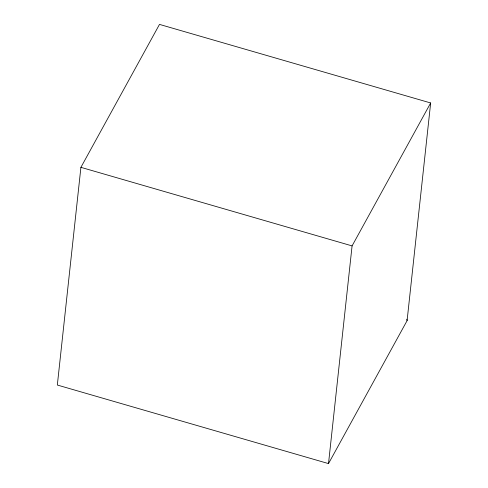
<?xml version="1.0" encoding="UTF-8"?>
<svg xmlns="http://www.w3.org/2000/svg" width="488" height="488" viewBox="0 0 488 488"><rect width="100%" height="100%" fill="white"/><g stroke="black" fill="none" stroke-linecap="round" stroke-linejoin="round"><path stroke-width="0.73" d="M80.91 167.341L57.334 385.038L328.509 463.6L407.09 320.659L430.666 102.962L159.491 24.4L80.91 167.341L352.08 245.903L430.666 102.962M328.509 463.6L352.08 245.903M406.76 319.17L407.09 320.659"/></g></svg>
